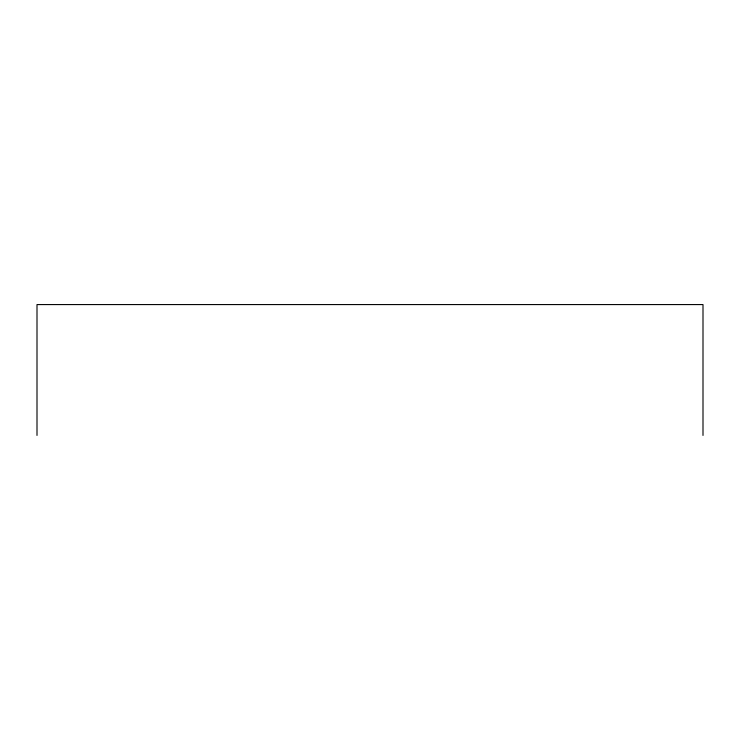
<?xml version="1.0" encoding="UTF-8"?>
<svg xmlns="http://www.w3.org/2000/svg" width="740" height="740" viewBox="0 0 740 740"><rect width="100%" height="100%" fill="white"/><g stroke="black" fill="none" stroke-linecap="round" stroke-linejoin="round"><path stroke-width="1.11" d="M703 435.425L703 304.575L37 304.575L37 435.425"/></g></svg>
